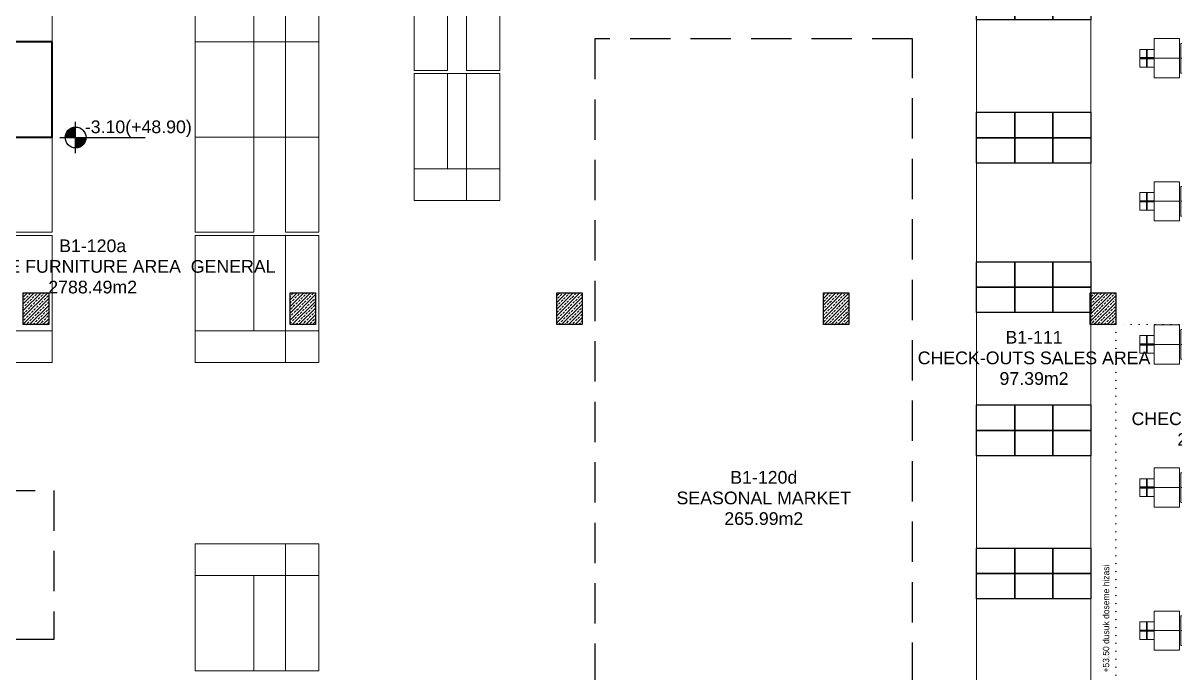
# Model space of a CAD drawing. Header units: metres. Extents: x -20317 to 2216, y -10281 to 3094.
# Drawn here: x -6799 to -3172, y -6143 to -4096 of the extents above; entities that cross this region are included whole.
import ezdxf
from ezdxf.enums import TextEntityAlignment as Align

# ---------------------------------------------------------------- set-up
doc = ezdxf.new("R2010")
doc.units = ezdxf.units.M
doc.header["$MEASUREMENT"] = 0
for name, pattern in [('DASHED2', [9.525, 6.35, -3.175]), ('DOT2', [0.125, 0, -0.125]), ('HIDDEN', [9.525, 6.35, -3.175])]:
    doc.linetypes.add(name, pattern=pattern)
doc.layers.get('0').update_dxf_attribs({"color": 30, "lineweight": 0})
for name, color, linetype, lineweight in [('Ag-040', 2, 'Continuous', 20), ('AI-040 @ 250', 2, 'Continuous', 20), ('shaft', 3, 'Continuous', 20), ('SP1-Equipment', 4, 'Continuous', 9), ('SP2-Flooring', 4, 'DASHED2', 9)]:
    doc.layers.add(name, color=color, linetype=linetype, lineweight=lineweight)
for name, color, linetype in [('V-0_Hatch_Concrete', 252, 'Continuous'), ('V-0_Notation_Level_200', 2, 'Continuous'), ('V-2_Column', 160, 'Continuous'), ('V-6_Furniture_Fixed', 54, 'Continuous')]:
    doc.layers.add(name, color=color, linetype=linetype)
doc.styles.add('$0$ARIAL', font='arial.ttf', dxfattribs={"width": 0.9})
doc.styles.add('ALANLAR_B8$0$ALANLAR_B8$0$VIVA_100', font='arial.ttf', dxfattribs={"height": 25})
doc.styles.add('DDG Notes Anno', font='arial.ttf', dxfattribs={"height": 2.5})
doc.styles.add('IIS IKEA SANS', font='')
doc.styles.get('IIS IKEA SANS').set_extended_font_data('IKEA Sans')

# ---------------------------------------------------------------- blocks, each defined once
blk = doc.blocks.new('*U16')
at = {"style": '$0$ARIAL'}
for tag, p in [('NO', (1.68, 0.8)), ('MAHAL', (1.68, -1.8)), ('ALAN', (1.68, -4.4))]:
    blk.add_attdef(tag, text='', height=1.6, dxfattribs=at).set_placement(p, align=Align.MIDDLE_CENTER)
blk = doc.blocks.new('$0$150714_ARSA$0$KOLON 80X120')
at = {"layer": 'V-0_Hatch_Concrete'}
h = blk.add_hatch(dxfattribs=at)
h.set_pattern_fill('ANSI33', color=256, scale=60)
h.set_pattern_definition([(45, (-19036.79, -4512.143), (-10.606602, 10.606602), []), (45, (-19026.183, -4512.143), (-10.606602, 10.606602), [7.5, -3.75])])
h.paths.add_polyline_path([(0, 100), (80, 100), (80, 0), (0, 0)])
blk.add_lwpolyline([(0, 100), (80, 100), (80, 0), (0, 0), (0, 100)])
blk = doc.blocks.new('*U46')
for p, q in [((0, -493), (0, 493)), ((-493, 0), (2191, 0))]:
    blk.add_line(p, q)
at = {"const_width": 328}
for points in [[(0, 164, 0.414214), (-164, 0, 0.414214)], [(0, -164, 0.414214), (164, 0, 0.414214)]]:
    blk.add_lwpolyline(points, format="xyb", dxfattribs=at)
blk.add_circle((0, 0), 328)
at = {"style": 'ALANLAR_B8$0$ALANLAR_B8$0$VIVA_100'}
for tag, p in [('%%P0.00', (1897, 137)), ('-0.07', (1834, -502))]:
    blk.add_attdef(tag, text='', height=400, dxfattribs=at).set_placement(p, align=Align.RIGHT)
blk = doc.blocks.new('Racking 1_8')
at = {"layer": 'SP1-Equipment', "color": 7, "linetype": 'Continuous', "lineweight": 20}
for p, q in [((3000, 1850), (0, 1850)), ((0, 1850), (0, 0)), ((3000, 0), (3000, 1850)), ((0, 0), (3000, 0))]:
    blk.add_line(p, q, dxfattribs=at)
blk.add_point((0, 1850), dxfattribs=at)
blk = doc.blocks.new('Racking 1_9')
at = {"layer": 'SP1-Equipment', "color": 7, "linetype": 'Continuous', "lineweight": 20}
for p, q in [((-1000, 1850), (0, 1850)), ((-1000, 0), (-1000, 1850)), ((3000, 1850), (0, 1850)), ((0, 1850), (0, 0)), ((3000, 0), (3000, 1850)), ((-1000, 0), (0, 0)), ((0, 0), (3000, 0))]:
    blk.add_line(p, q, dxfattribs=at)
for p in [(0, 1850), (3000, 1850)]:
    blk.add_point(p, dxfattribs=at)
blk = doc.blocks.new('Racking 1_12')
at = {"layer": 'SP1-Equipment', "color": 7, "linetype": 'Continuous', "lineweight": 20}
for p, q in [((0, 1850), (0, 2850)), ((3000, 1850), (0, 1850)), ((0, 1850), (0, 0)), ((3000, 0), (3000, 1850)), ((0, 0), (3000, 0))]:
    blk.add_line(p, q, dxfattribs=at)
blk = doc.blocks.new('Racking 1_13')
at = {"layer": 'SP1-Equipment', "color": 7, "linetype": 'Continuous', "lineweight": 20}
for p, q in [((-1000, 2850), (0, 2850)), ((-1000, 0), (-1000, 2850)), ((0, 1850), (0, 2850)), ((3000, 1850), (3000, 2850)), ((3000, 1850), (0, 1850)), ((0, 1850), (0, 0)), ((3000, 0), (3000, 1850)), ((-1000, 0), (0, 0)), ((0, 0), (3000, 0))]:
    blk.add_line(p, q, dxfattribs=at)
blk = doc.blocks.new('Racking 1_5')
at = {"layer": 'SP1-Equipment', "color": 7, "linetype": 'Continuous', "lineweight": 20}
for p, q in [((3000, 1050), (0, 1050)), ((0, 1050), (0, 0)), ((3000, 0), (3000, 1050)), ((0, 0), (3000, 0))]:
    blk.add_line(p, q, dxfattribs=at)
blk.add_point((0, 1050), dxfattribs=at)
blk = doc.blocks.new('Racking 1_6')
at = {"layer": 'SP1-Equipment', "color": 7, "linetype": 'Continuous', "lineweight": 20}
for p, q in [((-1000, 1050), (0, 1050)), ((-1000, 0), (-1000, 1050)), ((3000, 1050), (0, 1050)), ((0, 1050), (0, 0)), ((3000, 0), (3000, 1050)), ((-1000, 0), (0, 0)), ((0, 0), (3000, 0))]:
    blk.add_line(p, q, dxfattribs=at)
for p in [(0, 1050), (3000, 1050)]:
    blk.add_point(p, dxfattribs=at)
blk = doc.blocks.new('Racking 1_3')
at = {"layer": 'SP1-Equipment', "color": 7, "linetype": 'Continuous', "lineweight": 20}
for p, q in [((-1000, 1650), (0, 1650)), ((-1000, 0), (-1000, 1650)), ((0, 1050), (0, 1650)), ((3000, 1050), (3000, 1650)), ((3000, 1050), (0, 1050)), ((0, 1050), (0, 0)), ((3000, 0), (3000, 1050)), ((-1000, 0), (0, 0)), ((0, 0), (3000, 0))]:
    blk.add_line(p, q, dxfattribs=at)
blk = doc.blocks.new('Racking 1_30')
at = {"layer": 'SP1-Equipment', "color": 7, "linetype": 'Continuous', "lineweight": 20}
for p, q in [((-1000, 1050), (0, 1050)), ((-1000, 0), (-1000, 1050)), ((3000, 1050), (0, 1050)), ((0, 1050), (0, 0)), ((3000, 0), (3000, 1050)), ((-1000, 0), (0, 0)), ((0, 0), (3000, 0))]:
    blk.add_line(p, q, dxfattribs=at)
for p in [(0, 1050), (3000, 1050)]:
    blk.add_point(p, dxfattribs=at)
blk = doc.blocks.new('Racking 1_32')
at = {"layer": 'SP1-Equipment', "color": 7, "linetype": 'Continuous', "lineweight": 20}
for p, q in [((-1000, 2850), (0, 2850)), ((-1000, 0), (-1000, 2850)), ((0, 1850), (0, 2850)), ((3000, 1850), (3000, 2850)), ((3000, 1850), (0, 1850)), ((0, 1850), (0, 0)), ((3000, 0), (3000, 1850)), ((-1000, 0), (0, 0)), ((0, 0), (3000, 0))]:
    blk.add_line(p, q, dxfattribs=at)
blk = doc.blocks.new('Racking 1')
at = {"layer": 'SP1-Equipment', "color": 7, "linetype": 'Continuous', "lineweight": 20}
for p, q in [((0, 1050), (0, 1650)), ((3000, 1050), (0, 1050)), ((0, 1050), (0, 0)), ((3000, 0), (3000, 1050)), ((0, 0), (3000, 0))]:
    blk.add_line(p, q, dxfattribs=at)
blk = doc.blocks.new('A$C2E8D7F0A')
at = {"layer": 'SP1-Equipment', "color": 7, "linetype": 'Continuous', "lineweight": 40}
blk.add_lwpolyline([(25710, 25208), (23860, 25208), (23860, 22208), (25710, 22208)], close=True, dxfattribs=at)
at = {"layer": 'SP1-Equipment', "color": 7, "linetype": 'Continuous', "lineweight": 40, "xscale": -0.9999999999999999, "zscale": 1000}
for name, p, rotation in [('Racking 1_8', (25710, 28208), 90), ('Racking 1_5', (34110, 28208), 90), ('Racking 1_5', (39810, 27308), 90), ('Racking 1_5', (34110, 25208), 90), ('Racking 1_3', (37110, 21208), 270), ('Racking 1_8', (25710, 22208), 90), ('Racking 1_5', (34110, 22208), 90), ('Racking 1_13', (30210, 16108), 270), ('Racking 1_30', (34110, 8397), 90)]:
    blk.add_blockref(name, p, dxfattribs=dict(at, rotation=rotation))
at = {"layer": 'SP1-Equipment', "color": 7, "linetype": 'Continuous', "lineweight": 40, "zscale": 1000}
for name, p, rotation in [('Racking 1_12', (30210, 28208), 270), ('Racking 1', (37110, 27308), 270), ('Racking 1_12', (30210, 25208), 270), ('Racking 1_6', (39810, 21208), 90), ('Racking 1_12', (30210, 22208), 270), ('Racking 1_9', (25710, 16108), 90), ('Racking 1_6', (34110, 16108), 90), ('Racking 1_32', (30210, 8397), 270)]:
    blk.add_blockref(name, p, dxfattribs=dict(at, rotation=rotation))
blk = doc.blocks.new('PLR_Check-out 1 pcs')
at = {"linetype": 'Continuous', "lineweight": 20}
for p, q in [((285, 5665), (15, 5665)), ((15, 5216), (15, 5665)), ((33, 5665), (33, 5449)), ((285, 5216), (285, 5665)), ((22, 5561), (22, 5316)), ((23, 5561), (23, 5316)), ((273, 5449), (33, 5449)), ((33, 5449), (33, 5431)), ((33, 5431), (33, 5215)), ((273, 5431), (33, 5431)), ((15, 5216), (15, 4416)), ((15, 5216), (615, 5216)), ((615, 5216), (615, 4416)), ((15, 4416), (615, 4416)), ((20, 4375), (15, 4375)), ((15, 4375), (15, 3133)), ((20, 4375), (450, 4375)), ((450, 4375), (470, 4375)), ((470, 4375), (470, 3302)), ((470, 3302), (515, 3302)), ((470, 3302), (470, 3292)), ((470, 3292), (470, 1735)), ((515, 3302), (1234, 3078)), ((600, 3275), (661, 3504)), ((661, 3504), (1140, 3360)), ((1140, 3360), (1078, 3126)), ((15, 3133), (15, 1185)), ((1235, 3078), (1235, 2525)), ((1124, 2525), (470, 2525)), ((1165, 2525), (1124, 2525)), ((1175, 2525), (1165, 2525)), ((1225, 2525), (1175, 2525)), ((1225, 2525), (1235, 2525)), ((470, 1735), (1165, 1735)), ((1165, 375), (1165, 1735)), ((15, 1185), (15, 375)), ((15, 375), (67, 375)), ((67, 25), (67, 375)), ((1115, 375), (67, 375)), ((1115, 375), (1115, 25)), ((1115, 375), (1165, 375)), ((92, 0), (67, 25)), ((1090, 0), (92, 0)), ((1115, 25), (1090, 0))]:
    blk.add_line(p, q, dxfattribs=at)
blk = doc.blocks.new('PLN_Check-out 1 pcs')
at = {"linetype": 'Continuous', "lineweight": 20}
for p, q in [((285, 5665), (15, 5665)), ((15, 5216), (15, 5665)), ((33, 5665), (33, 5449)), ((285, 5216), (285, 5665)), ((22, 5561), (22, 5316)), ((23, 5561), (23, 5316)), ((273, 5449), (33, 5449)), ((33, 5449), (33, 5431)), ((33, 5431), (33, 5215)), ((273, 5431), (33, 5431)), ((15, 5216), (15, 4416)), ((15, 5216), (615, 5216)), ((615, 5216), (615, 4416)), ((15, 4416), (615, 4416)), ((20, 4375), (15, 4375)), ((15, 4375), (15, 3133)), ((20, 4375), (450, 4375)), ((450, 4375), (470, 4375)), ((470, 4375), (470, 3302)), ((470, 3302), (515, 3302)), ((470, 3302), (470, 3292)), ((470, 3292), (470, 1735)), ((515, 3302), (1234, 3078)), ((600, 3275), (661, 3504)), ((661, 3504), (1140, 3360)), ((1140, 3360), (1078, 3126)), ((15, 3133), (15, 1185)), ((1235, 3078), (1235, 2525)), ((1124, 2525), (470, 2525)), ((1165, 2525), (1124, 2525)), ((1175, 2525), (1165, 2525)), ((1225, 2525), (1175, 2525)), ((1225, 2525), (1235, 2525)), ((470, 1735), (1165, 1735)), ((1165, 375), (1165, 1735)), ((15, 1185), (15, 375)), ((15, 375), (67, 375)), ((67, 25), (67, 375)), ((1115, 375), (67, 375)), ((1115, 375), (1115, 25)), ((1115, 375), (1165, 375)), ((92, 0), (67, 25)), ((1090, 0), (92, 0)), ((1115, 25), (1090, 0))]:
    blk.add_line(p, q, dxfattribs=at)
blk = doc.blocks.new('A$C11276A47')
for points in [[(200, 1190), (600, 1190), (600, 595), (0, 595), (0, 990, -0.414214)], [(600, 1190), (200, 1190, 0.414214), (0, 990), (0, 200, 0.414214), (200, 0), (1390, 0, 0.414214), (1590, 200), (1590, 1190), (1490, 1190), (1490, 1170), (1570, 1170), (1570, 595), (600, 595), (600, 1190)]]:
    blk.add_lwpolyline(points, format="xyb", close=True)
blk = doc.blocks.new('A$C37115626')
at = {"layer": 'V-6_Furniture_Fixed', "color": 7}
for points in [[(800.3, 3136.8), (800.3, 3036.8), (1060.5, 3036.8), (800.3, 3036.8), (800.3, 2936.8)], [(800.3, 2686), (800.3, 2586), (1060.5, 2586), (800.3, 2586), (800.3, 2486)], [(800.3, 2235.1), (800.3, 2135.1), (1060.5, 2135.1), (800.3, 2135.1), (800.3, 2035.1)], [(800.3, 1784.3), (800.3, 1684.3), (1060.5, 1684.3), (800.3, 1684.3), (800.3, 1584.3)], [(800.3, 1333.5), (800.3, 1233.5), (1060.5, 1233.5), (800.3, 1233.5), (800.3, 1133.5)], [(800.3, 882.6), (800.3, 782.6), (1060.5, 782.6), (800.3, 782.6), (800.3, 682.6)], [(208.5, 557.2), (208.5, 557.2), (1231, 557.2)], [(182.1, 195.8), (182.1, 195.8), (690.4, 195.8), (757.7, 464.8), (803.8, 464.8), (1231, 464.8)], [(182.1, 105.8), (182.1, 105.8), (1231, 105.8)]]:
    blk.add_lwpolyline(points, dxfattribs=at)
for points in [[(120, 3011.9), (0, 3011.9), (0, 3091.9), (120, 3091.9)], [(240, 3011.9), (120, 3011.9), (120, 3091.9), (240, 3091.9)], [(360, 3011.9), (240, 3011.9), (240, 3091.9), (360, 3091.9)], [(120, 2931.9), (0, 2931.9), (0, 3011.9), (120, 3011.9)], [(240, 2931.9), (120, 2931.9), (120, 3011.9), (240, 3011.9)], [(360, 2931.9), (240, 2931.9), (240, 3011.9), (360, 3011.9)], [(120, 2560.9), (0, 2560.9), (0, 2640.9), (120, 2640.9)], [(240, 2560.9), (120, 2560.9), (120, 2640.9), (240, 2640.9)], [(360, 2560.9), (240, 2560.9), (240, 2640.9), (360, 2640.9)], [(120, 2480.9), (0, 2480.9), (0, 2560.9), (120, 2560.9)], [(240, 2480.9), (120, 2480.9), (120, 2560.9), (240, 2560.9)], [(360, 2480.9), (240, 2480.9), (240, 2560.9), (360, 2560.9)], [(120, 2089.9), (0, 2089.9), (0, 2169.9), (120, 2169.9)], [(240, 2089.9), (120, 2089.9), (120, 2169.9), (240, 2169.9)], [(360, 2089.9), (240, 2089.9), (240, 2169.9), (360, 2169.9)], [(120, 2009.9), (0, 2009.9), (0, 2089.9), (120, 2089.9)], [(240, 2009.9), (120, 2009.9), (120, 2089.9), (240, 2089.9)], [(360, 2009.9), (240, 2009.9), (240, 2089.9), (360, 2089.9)], [(120, 1639), (0, 1639), (0, 1719), (120, 1719)], [(240.1, 1639), (120, 1639), (120, 1719), (240.1, 1719)], [(360.1, 1639), (240.1, 1639), (240.1, 1719), (360.1, 1719)], [(120, 1559), (0, 1559), (0, 1639), (120, 1639)], [(240.1, 1559), (120, 1559), (120, 1639), (240.1, 1639)], [(360.1, 1559), (240.1, 1559), (240.1, 1639), (360.1, 1639)], [(120, 1188), (0, 1188), (0, 1268), (120, 1268)], [(240, 1188), (120, 1188), (120, 1268), (240, 1268)], [(360, 1188), (240, 1188), (240, 1268), (360, 1268)], [(120, 1108), (0, 1108), (0, 1188), (120, 1188)], [(240, 1108), (120, 1108), (120, 1188), (240, 1188)], [(360, 1108), (240, 1108), (240, 1188), (360, 1188)], [(120, 737), (0, 737), (0, 817), (120, 817)], [(240, 737), (120, 737), (120, 817), (240, 817)], [(360, 737), (240, 737), (240, 817), (360, 817)], [(120, 657), (0, 657), (0, 737), (120, 737)], [(240, 657), (120, 657), (120, 737), (240, 737)], [(360, 657), (240, 657), (240, 737), (360, 737)], [(989.1, 330.1), (1039.1, 330.1), (1039.1, 251.1), (989.1, 251.1)]]:
    blk.add_lwpolyline(points, close=True, dxfattribs=at)
at = {"layer": 'V-6_Furniture_Fixed', "color": 8}
for points in [[(126.4, 479.9), (304.2, 479.9), (252.4, 509.8)], [(264.1, 154.3), (736.3, 154.3), (810.2, 394.3), (916.5, 394.3), (863.4, 425)], [(264.1, 244.5), (530.6, 244.5), (484.9, 270.9)], [(937.3, 154.3), (1140.6, 154.3), (1075.3, 192)]]:
    blk.add_lwpolyline(points, dxfattribs=at)
at = {"layer": 'V-6_Furniture_Fixed', "color": 7, "yscale": 0.1}
for name, p, xscale, zscale, rotation in [('PLN_Check-out 1 pcs', (1080.5, 3263.7), -0.1028430158321272, 100, 90), ('PLN_Check-out 1 pcs', (1080.5, 2809.8), 0.1028430158321272, 100, 90), ('PLR_Check-out 1 pcs', (1080.5, 2812.9), -0.1028430158321272, 100, 90), ('PLN_Check-out 1 pcs', (1080.5, 2359), 0.1028430158321272, 100, 90), ('PLR_Check-out 1 pcs', (1080.5, 2362.1), -0.1028430158321272, 100, 90), ('PLN_Check-out 1 pcs', (1080.5, 1908.2), 0.1028430158321272, 100, 90), ('PLR_Check-out 1 pcs', (1080.5, 1911.2), -0.1028430158321272, 100, 90), ('PLN_Check-out 1 pcs', (1080.5, 1457.3), 0.1028430158321272, 100, 90), ('PLR_Check-out 1 pcs', (1080.5, 1460.4), -0.1028430158321272, 100, 90), ('PLN_Check-out 1 pcs', (1080.5, 1006.5), 0.1028430158321272, 100, 90), ('PLR_Check-out 1 pcs', (1080.5, 1009.6), -0.1028430158321272, 100, 90), ('PLN_Check-out 1 pcs', (1080.5, 555.7), 0.1028430158321272, 100, 90), ('A$C11276A47', (199.1, 409.6), -0.1, 0.1, 180), ('A$C11276A47', (830.1, 350.1), -0.1, 0.1, 180)]:
    blk.add_blockref(name, p, dxfattribs=dict(at, xscale=xscale, zscale=zscale, rotation=rotation))
at = {"layer": 'V-6_Furniture_Fixed', "color": 7, "xscale": 0.1, "yscale": 0.1, "zscale": 0.1}
for p in [(438.1, 290.6), (1039.1, 231.1)]:
    blk.add_blockref('A$C11276A47', p, dxfattribs=at)
at = {"layer": 'V-6_Furniture_Fixed', "color": 7, "insert": (462.4, 92.4), "char_height": 50, "attachment_point": 1, "style": 'DDG Notes Anno'}
blk.add_mtext_dynamic_manual_height_columns('Satin almasiz cikis', width=5991.431, gutter_width=6.25, heights=[0], dxfattribs=at)

msp = doc.modelspace()

# ---------------------------------------------------------------- linework, layer by layer
at = {"layer": 'shaft', "linetype": 'DOT2', "ltscale": 200}
msp.add_lwpolyline([(-1213.4, -4205.9), (-1678.4, -4205.9), (-1678.4, -5045.9), (-3358.4, -5045.9), (-3358.4, -6625.9)], dxfattribs=at)
at = {"layer": 'SP2-Flooring', "color": 30, "linetype": 'Continuous', "lineweight": 20}
msp.add_lwpolyline([(-3436.5, -6460.9), (-3796.5, -6460.9), (-3796.5, -3755.9), (-3436.5, -3755.9)], close=True, dxfattribs=at)
at = {"layer": 'V-6_Furniture_Fixed', "color": 7, "linetype": 'HIDDEN', "ltscale": 20}
for points in [[(-4998.4, -6745.9), (-3998.4, -6745.9), (-3998.4, -4145.9), (-4998.4, -4145.9)], [(-8602.4, -5568.2), (-6702.4, -5568.2), (-6702.4, -6038.2), (-8602.4, -6038.2)]]:
    msp.add_lwpolyline(points, close=True, dxfattribs=at)

# ---------------------------------------------------------------- block references
at = {"xscale": 0.1, "yscale": 0.1, "zscale": 0.1}
msp.add_blockref('A$C2E8D7F0A', (-9278.4, -6675.9), dxfattribs=at)
at = {"layer": 'AI-040 @ 250', "color": 2, "linetype": 'Continuous', "lineweight": 20, "xscale": 25, "yscale": 25, "zscale": 25}
for p, values in [((-6622, -4817.6), {'ALAN': '2788.49m2', 'MAHAL': 'SELF-SERVE FURNITURE AREA  GENERAL', 'NO': 'B1-120a'}), ((-3657.5, -5105.7), {'ALAN': '97.39m2', 'MAHAL': 'CHECK-OUTS SALES AREA', 'NO': 'B1-111'}), ((-3081.9, -5297.4), {'ALAN': '297.42m2', 'MAHAL': 'CHECK-OUTS AREA', 'NO': 'B1-115'}), ((-4508.6, -5547), {'ALAN': '265.99m2', 'MAHAL': 'SEASONAL MARKET', 'NO': 'B1-120d'})]:
    msp.add_blockref('*U16', p, dxfattribs=at).add_auto_attribs(values)
at = {"layer": 'V-0_Notation_Level_200'}
ref = msp.add_blockref('*U46', (-6633.7, -4456.5), dxfattribs=dict(at, xscale=0.1, yscale=0.1, zscale=0.1))
ref.add_attrib('%%P0.00', ' -3.10(+48.90)', dxfattribs={"layer": '0', "height": 40, "style": 'ALANLAR_B8$0$ALANLAR_B8$0$VIVA_100'}).set_placement((-6444.1, -4442.8), align=Align.CENTER)
at = {"layer": 'V-2_Column'}
for p in [(-6798.4, -5045.9), (-5958.4, -5045.9), (-5118.4, -5045.9), (-4278.4, -5045.9), (-3438.4, -5045.9)]:
    msp.add_blockref('$0$150714_ARSA$0$KOLON 80X120', p, dxfattribs=at)
at = {"layer": 'V-6_Furniture_Fixed'}
msp.add_blockref('A$C37115626', (-3796.5, -7018.1), dxfattribs=at)

# ---------------------------------------------------------------- texts
at = {"layer": 'Ag-040', "linetype": 'DOT2', "ltscale": 200, "style": 'IIS IKEA SANS'}
msp.add_text('+53.50 dusuk doseme hizasi', height=20, rotation=90, dxfattribs=at).set_placement((-3378.8, -6141.8))

doc.saveas('drawing.dxf')
